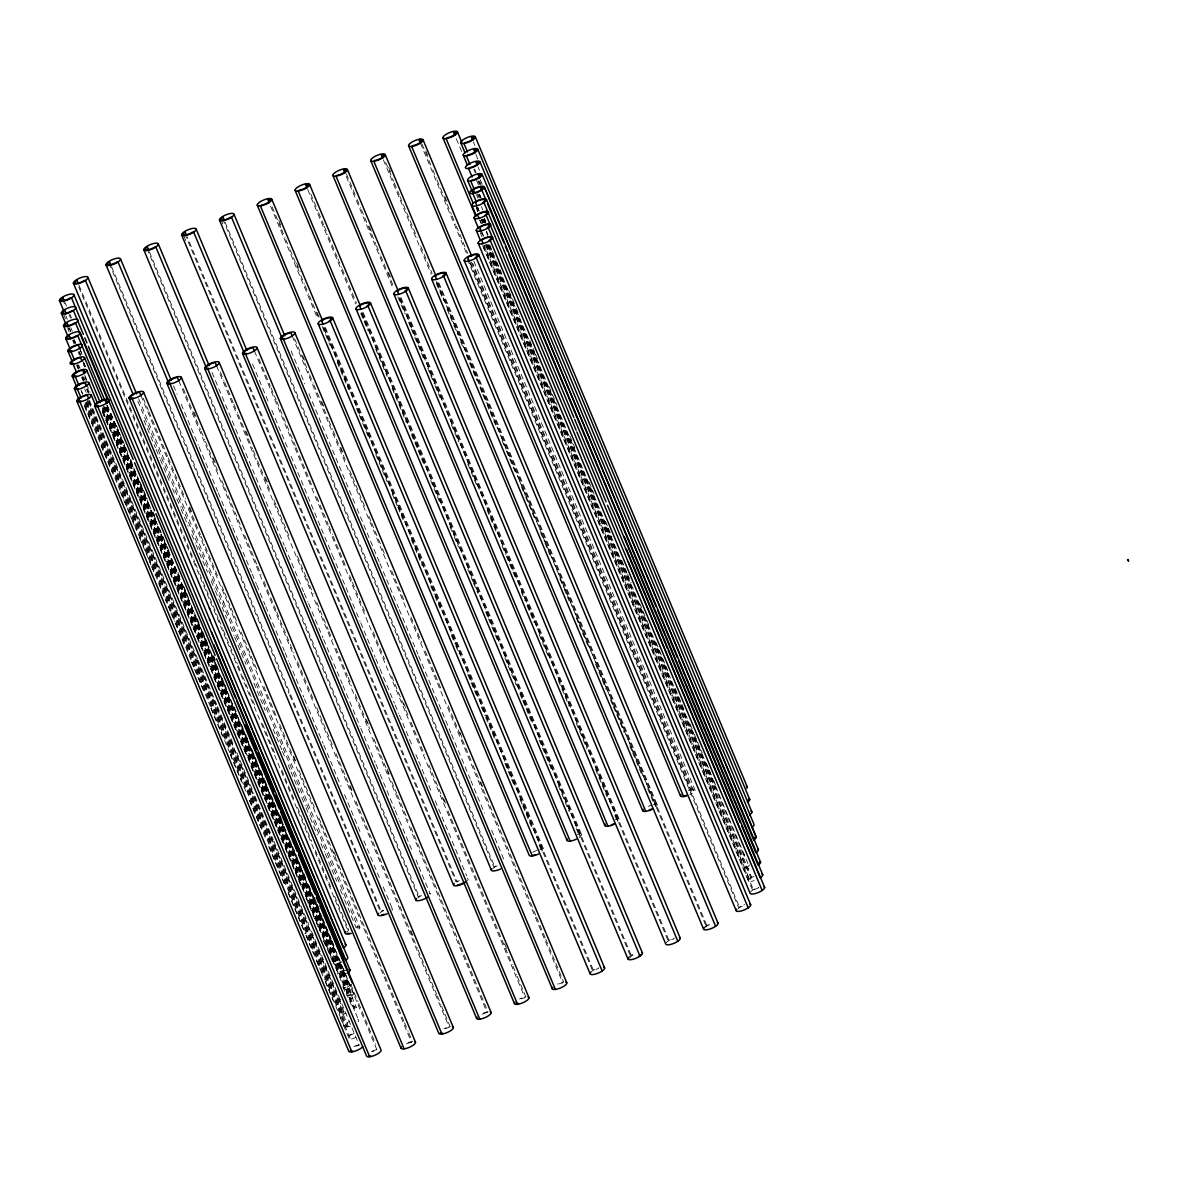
<?xml version="1.0" encoding="UTF-8"?>
<svg xmlns="http://www.w3.org/2000/svg" width="1188" height="1188" viewBox="0 0 1188 1188"><rect width="100%" height="100%" fill="white"/><g stroke="black" fill="none" stroke-linecap="round" stroke-linejoin="round"><path stroke-width="0.75" stroke-dasharray="5 3.75" d="M629.462 958.226L631.422 955.88A6.163 1.886 -22.7 0 1 633.679 954.617M747.579 867.329L749.539 864.983M753.964 876.269A6.163 1.886 -22.7 0 0 751.707 877.531L749.747 879.877L484.229 245.129M705.538 927.323L707.038 926.031A6.163 1.886 -22.7 0 1 711.85 923.774M738.134 908.865L739.649 907.573A6.163 1.886 -22.7 0 1 744.445 905.315M532.58 852.301L537.332 849.999M379.922 913.112A6.163 1.886 -22.7 0 1 381.422 911.82L383.679 910.557M417.716 898.143A6.163 1.886 -22.7 0 1 419.23 896.851L421.473 895.589M459.296 880.709L457.053 881.971L187.244 236.991M493.362 868.383A6.163 1.886 -22.7 0 1 494.876 867.091L497.119 865.829M339.011 959.043L336.768 960.32A6.163 1.886 -22.7 0 0 335.476 963.275A6.163 1.886 -22.7 0 0 342.04 961.82M648.262 806.385L650.801 805.36M343.362 984.154L348.247 982.654M688.639 790.584L691 790.02A6.163 1.886 -22.7 0 1 691.639 792.945M346.079 970.091L338.936 972.868A6.163 1.886 -22.7 0 0 337.437 974.16M347.921 995.782A6.163 1.886 -22.7 0 1 350.297 995.217L352.762 995.826L106.43 407.113M482.224 1014.21A6.163 1.886 -22.7 0 1 487.139 1012.636L488.877 1012.651M406.578 1043.866A6.163 1.886 -22.7 0 1 411.494 1042.307L413.231 1042.322M355.969 927.501L358.331 928.17L137.095 399.376M473.789 169.379L475.23 172.795M478.809 181.333L480.234 184.749M478.408 194.387L479.848 197.802M482.759 219.498L484.184 222.913M489.649 244.758L491.787 249.881M492.5 251.589L496.094 260.127M496.807 261.835L501.811 273.789M508.984 290.867L515.429 306.237M516.141 307.944L519.72 316.483M529.744 340.392L534.763 352.346M535.476 354.054L539.055 362.592M549.094 386.486L556.964 405.271M569.854 436.011L574.873 447.965M693.48 790.629L472.75 263.291M519.572 480.977L655.657 805.419M617.834 820.299L398.529 296.376M580.011 835.179L360.707 311.256M542.188 850.059L322.884 326.136M459.979 732.476L462.132 737.6M480.754 781.986L482.907 787.109M403.534 702.954L405.687 708.078M443.644 798.574L445.797 803.697M504.529 943.718L506.667 948.841M366.439 719.542L368.577 724.665M387.199 769.052L389.352 774.175M350.104 785.639L352.242 790.763M410.974 930.783L413.127 935.906M293.644 756.028L295.797 761.152M333.754 851.662L335.907 856.786M323.448 940.688L325.601 945.811M342.783 986.783L346.376 995.321M87.318 400.415L343.495 1012.948M85.194 402.732L345.663 1025.496M473.448 142.011L474.873 145.426M475.883 154.455L478.036 159.578M478.066 167.018L479.492 170.433M480.234 179.581L482.373 184.689M474.621 169.038L476.061 172.453M479.625 180.992L481.051 184.407M477.962 180.695L479.388 184.11M476.522 180.353L478.497 184.897M479.685 194.505L481.125 197.921M456.341 138.847L462.058 152.495M479.254 194.045L480.68 197.46M477.309 193.867L478.734 197.282M476.418 194.654L477.858 198.069M481.422 206.593L482.848 210.009M484.481 218.369L485.907 221.785M484.362 218.741L485.788 222.156M484.036 219.617L485.476 223.047M483.59 219.156L485.016 222.572M484.125 222.795L482.699 219.379L483.991 222.809M477.561 207.44L478.987 210.855M476.536 207.41L477.962 210.825M481.541 219.349L482.967 222.765M486.531 231.304L487.956 234.719M476.254 207.752L477.591 211.523L476.18 208.197M481.259 219.691L482.61 223.493M486.248 231.63L487.615 235.462M479.878 220.018L481.303 223.418M479.744 220.003L481.17 223.418M589.129 482.09L594.119 494.015M605.494 521.294L607.632 526.418M608.345 528.125L611.894 536.649M621.859 560.513L626.833 572.453M627.546 574.16L631.11 582.684M639.634 603.148L646.034 618.488M646.747 620.195L648.886 625.304M655.999 642.352L665.25 664.523M665.963 666.23L668.087 671.339M675.2 688.387L684.451 710.558M690.139 724.19L693.703 732.714M694.416 734.422L702.242 753.177M706.504 763.409L708.642 768.517M709.355 770.225L712.904 778.749M713.617 780.457L715.755 785.58M489.411 245.56L748.514 864.938A7.856 2.406 -22.7 0 0 746.257 868.413A7.856 2.406 -22.7 0 0 751.989 868.131M488.313 244.49L743.837 855.375M488.075 245.664L714.894 787.896M482.046 232.566L483.486 235.981M487.05 244.505L611.894 542.723M481.912 232.551L483.338 235.967M486.902 244.505L751.707 877.531M479.462 229.106L482.313 235.937M485.877 244.476L750.682 877.501M480.501 233.19L481.942 236.635M485.491 245.114L746.005 867.938M483.813 245.218L753.608 890.198A6.163 1.886 -22.7 0 1 758.404 887.941M483.486 246.896L661.924 673.462M662.652 675.17L752.583 890.168M482.67 245.738L748.188 880.486A7.856 2.406 -22.7 0 0 754.157 880.679M473.864 261.286L695.039 790.005A7.856 2.406 -22.7 0 1 689.886 794.579M425.809 150.772L427.947 155.88M445.01 196.807L447.148 201.915M422.096 144.268L432.09 168.147M432.803 169.854L436.367 178.393M437.08 180.101L451.351 214.226M452.064 215.934L455.643 224.458M456.355 226.166L467.775 253.475M471.339 261.999L691.891 789.248M420.493 143.347L466.884 254.247M470.448 262.786L691 790.02M469.839 262.593L739.649 907.573M467.389 259.147L738.609 907.543A7.856 2.406 -22.7 0 1 744.728 904.662M438.907 282.907L657.216 804.796M437.956 282.759L707.038 926.031M436.932 282.729L706.014 926.001M388.684 167.256L390.822 172.364M436.352 281.497L518.859 479.269M385.684 162.459L393.54 181.229M394.253 182.937L399.257 194.877M399.97 196.584L412.815 227.294M413.528 229.002L417.092 237.541M420.671 246.065L432.09 273.374M436.367 283.605L443.51 300.668M447.074 309.207L457.781 334.793M460.632 341.624L462.771 346.748M466.349 355.271L477.056 380.873M479.907 387.689L482.046 392.812M482.759 394.52L486.323 403.044M487.05 404.752L495.604 425.23M502.034 440.585L505.598 449.123M506.311 450.831L514.879 471.294M521.309 486.649L524.873 495.188M525.586 496.896L534.154 517.374M540.57 532.729L544.149 541.253M544.861 542.961L549.851 554.915M559.845 578.794L563.409 587.332M564.122 589.04L569.126 600.98M576.269 618.042L578.408 623.165M579.12 624.858L587.689 645.336M595.53 664.107L606.236 689.708M610.528 699.94L612.666 705.063M613.379 706.771L624.086 732.357M629.789 746.005L631.942 751.128M632.655 752.836L641.921 775.022M647.638 788.669L654.068 804.024A7.856 2.406 -22.7 0 1 654.87 807.751M383.382 159.831L431.199 274.161M401.084 297.787L619.394 819.675M400.163 297.728L669.245 941A6.163 1.886 -22.7 0 1 674.042 938.743M399.138 297.698L668.22 940.97M369.364 226.463L371.488 231.586M388.565 272.498L390.704 277.621M346.436 173.923L356.43 197.817M357.143 199.525L360.721 208.049M361.434 209.756L375.705 243.882M376.418 245.589L379.982 254.128M380.695 255.836L393.555 286.546M397.832 296.777L404.974 313.84M408.538 322.379L410.677 327.502M411.39 329.195L424.235 359.919M427.814 368.443L429.952 373.567M430.665 375.274L434.229 383.798M434.942 385.506L439.946 397.46M451.366 424.755L458.494 441.817M467.775 464.003L477.769 487.882M487.05 510.068L497.044 533.961M502.034 545.901L505.613 554.425M506.326 556.133L514.879 576.611M521.309 591.966L524.873 600.504M527.027 605.613L534.154 622.675M539.159 634.63L548.425 656.816M558.419 680.694L569.126 706.296M576.269 723.358L586.976 748.945M595.544 769.423L606.964 796.717M614.805 815.488L616.245 818.903A7.856 2.406 -22.7 0 1 618.889 820.997M346.272 176.418L393.376 289.04M363.261 312.667L581.571 834.555M362.34 312.607L631.422 955.88M361.315 312.578L630.397 955.85M310.766 193.926L317.894 210.989M318.607 212.697L323.611 224.636M324.324 226.344L327.888 234.882M328.601 236.59L337.169 257.068M337.882 258.761L341.446 267.3M342.159 269.008L356.445 303.133M360.721 313.365L367.864 330.427M375.705 349.198L387.125 376.507M392.129 388.446L406.4 422.572M411.404 434.511L424.25 465.221M430.665 480.591L439.946 502.762M449.94 526.655L453.504 535.179M454.217 536.887L458.509 547.133M467.79 569.304L472.779 581.259M473.492 582.966L477.784 593.198M485.625 611.969L487.763 617.092M488.491 618.8L497.044 639.263M504.9 658.033L516.32 685.342M519.884 693.866L522.037 698.99M522.75 700.697L532.016 722.883M539.159 739.946L551.291 768.948M558.434 786.01L569.141 811.597M576.269 828.66L578.422 833.783A7.856 2.406 -22.7 0 1 579.224 837.51M307.737 189.59L355.554 303.92M325.438 327.546L543.748 849.435M324.517 327.487L593.599 970.759A6.163 1.886 -22.7 0 1 598.396 968.502M323.492 327.457L592.574 970.73M278.779 220.419L280.917 225.542M296.555 263.038L300.118 271.577M317.196 312.489L319.32 317.612M272.215 207.098L280.784 227.576M281.497 229.284L285.075 237.823M285.788 239.516L289.352 248.054M290.065 249.762L300.059 273.641M300.772 275.349L304.336 283.887M305.049 285.595L308.628 294.119M309.34 295.827L319.334 319.721M322.186 326.537L330.041 345.307M337.169 362.37L348.589 389.679M356.445 408.449L358.583 413.558M359.296 415.265L367.864 435.744M375.72 454.514L387.139 481.808M392.129 493.763L397.134 505.702M397.846 507.41L402.836 519.349M411.404 539.827L422.111 565.429M430.68 585.892L434.244 594.431M434.957 596.138L439.961 608.078M451.381 635.387L454.945 643.911M455.657 645.619L459.221 654.143M467.79 674.621L477.071 696.807M481.348 707.038L484.927 715.577M485.64 717.285L494.921 739.471M504.9 763.349L514.181 785.535M519.899 799.182L522.037 804.306M522.75 806.013L532.031 828.185M539.159 845.247L540.599 848.663A7.856 2.406 -22.7 0 1 543.243 850.757M270.626 206.177L317.731 318.8M302.569 355.554L304.707 360.677M321.785 401.589L323.908 406.712M340.986 447.624L343.124 452.747M294.609 338.818L308.88 372.943M309.593 374.651L313.172 383.189M313.884 384.882L328.155 419.022M328.868 420.715L332.432 429.254M333.145 430.962L346.005 461.672M349.569 470.21L351.707 475.319M352.42 477.027L365.265 507.736M368.844 516.275L370.983 521.398M371.696 523.106L381.69 546.985M382.402 548.693L384.541 553.816M391.684 570.879L403.816 599.881M410.944 616.943L421.651 642.545M425.23 651.069L440.926 688.609M448.069 705.672L461.627 738.09M462.34 739.797L472.334 763.691M473.047 765.384L535.862 915.547M536.575 917.255L545.129 937.733M545.856 939.426L555.123 961.612M555.836 963.32L563.691 982.09A7.856 2.406 -22.7 0 0 557.439 984.08M292.293 336.189L562.8 982.877A6.163 1.886 -22.7 0 0 557.885 984.436M379.254 561.85L356.355 507.098M379.967 563.558L398.574 608.004M399.302 609.711L412.177 640.466M412.889 642.188L417.909 654.143M418.621 655.85L431.496 686.619M432.209 688.327L450.831 732.773M451.544 734.481L470.151 778.927M470.864 780.635L484.511 813.231M491.624 830.189L503.786 859.266M291.09 350.906L304.841 383.813M308.925 393.599L355.643 505.375M225.067 222.111L494.876 867.091M222.616 218.666L493.837 867.062A7.856 2.406 -22.7 0 1 496.703 865.443M220.968 219.349L223.106 224.458M258.91 358.821L270.329 386.115M271.042 387.823L276.047 399.777M276.759 401.485L289.605 432.194M290.317 433.902L295.307 445.842M296.02 447.549L308.88 478.259M309.593 479.967L313.157 488.506M316.721 497.03L328.14 524.324M328.853 526.032L332.432 534.57M333.145 536.278L345.99 566.988M349.554 575.512L351.693 580.635M352.405 582.343L365.265 613.053M373.106 631.823L384.526 659.132M391.669 676.195L405.227 708.612M405.94 710.32L408.093 715.428M410.944 722.259L424.502 754.677M428.779 764.924L445.203 804.157M448.054 810.988L512.295 964.552M513.008 966.26L516.572 974.784M517.285 976.491L525.853 996.97A7.856 2.406 -22.7 0 0 519.587 998.96M254.455 351.069L524.962 997.757A6.163 1.886 -22.7 0 0 517.834 1000.593M332.477 555.345L355.747 610.914M356.459 612.622L360.038 621.161M360.751 622.883L375.066 657.068M375.779 658.776L379.358 667.314M380.086 669.022L394.401 703.207M395.114 704.915L398.693 713.468M399.406 715.176L412.429 746.287M415.859 754.484L418.013 759.622M418.725 761.33L431.704 792.322M435.268 800.846L466.676 875.853M252.554 364.077L269.156 403.816M271.814 410.187L288.476 450.059M291.09 456.296L332.135 554.514M184.793 233.546L456.029 881.942A7.856 2.406 -22.7 0 1 458.88 880.323M183.858 235.937L185.996 241.045M246.139 431.348L248.262 436.456M265.34 477.383L267.478 482.491M220.374 371.993L223.938 380.531M224.651 382.239L233.219 402.702M233.932 404.41L237.511 412.949M238.224 414.657L252.495 448.782M253.207 450.49L256.771 459.014M257.484 460.721L270.344 491.431M273.908 499.97L276.047 505.078M276.759 506.786L289.605 537.511M297.46 556.266L306.029 576.744M306.742 578.452L308.88 583.575M309.593 585.283L313.157 593.807M316.736 602.346L328.155 629.64M328.868 631.348L332.432 639.886M335.996 648.41L347.416 675.72M348.143 677.412L351.707 685.951M355.271 694.475L369.542 728.615M373.834 738.847L388.818 774.68M391.669 781.496L396.673 793.45M397.386 795.158L408.093 820.745M410.944 827.576L460.202 945.306M460.914 947.014L488.03 1011.849A7.856 2.406 -22.7 0 0 481.764 1013.839M216.632 365.949L487.139 1012.636M212.013 372.468L251.366 466.646M252.554 469.468L284.288 545.411M285.001 547.133L303.608 591.609M304.321 593.317L307.9 601.856M308.613 603.578L322.928 637.763M323.656 639.471L342.263 683.902M342.976 685.61L360.157 726.64M360.87 728.348L375.185 762.533M375.898 764.24L379.477 772.779M380.19 774.502L394.505 808.686M395.218 810.394L398.797 818.933M399.51 820.641L412.444 851.514M415.978 859.964L418.117 865.087M418.829 866.795L430.294 894.148A7.856 2.406 -22.7 0 0 429.432 893.361M149.421 251.871L419.23 896.851M146.97 248.426L418.206 896.821A7.856 2.406 -22.7 0 1 421.057 895.203M194.089 412.132L196.213 417.24M213.291 458.167L215.429 463.275M183.264 388.58L185.402 393.703M186.115 395.411L200.401 429.536M201.114 431.244L204.678 439.768M205.39 441.476L218.236 472.185M221.814 480.724L223.953 485.833M224.666 487.54L237.511 518.265M238.224 519.958L241.788 528.497M244.654 535.328L256.786 564.33M257.499 566.037L261.063 574.561M263.914 581.392L276.047 610.394M276.774 612.102L293.896 653.058M297.46 661.582L313.172 699.123M316.736 707.662L332.447 745.188M336.011 753.727L351.707 791.267M355.999 801.499L417.374 948.247M418.087 949.955L436.649 994.311M437.362 996.019L440.926 1004.543M441.639 1006.251L450.207 1026.729A7.856 2.406 -22.7 0 0 443.956 1028.734M178.809 380.828L449.331 1027.516A6.163 1.886 -22.7 0 0 442.188 1030.367M173.507 385.729L177.086 394.282M181.215 404.172L198.337 445.158M199.049 446.866L217.612 491.268M218.325 492.975L232.18 526.136M232.893 527.843L251.5 572.364M252.212 574.086L256.504 584.362M256.86 585.194L265.102 604.87M265.815 606.578L284.422 651.009M285.135 652.732L288.714 661.271M289.427 662.978L303.742 697.163M304.455 698.871L308.034 707.424M308.761 709.132L323.062 743.317M323.789 745.024L341.09 786.367M344.535 794.594L360.365 832.387M363.855 840.733L379.64 878.422M383.189 886.887L392.486 909.102M111.627 266.84L381.422 911.82M109.177 263.394L289.04 693.376M289.753 695.084L380.398 911.79A7.856 2.406 -22.7 0 1 383.264 910.171M189.694 507.038L191.817 512.162M143.288 398.247L148.292 410.187M149.005 411.894L161.85 442.604M162.563 444.312L167.567 456.266M168.28 457.974L181.125 488.684M181.838 490.392L185.402 498.915M188.981 507.454L200.401 534.749M201.114 536.456L204.678 544.98M205.39 546.688L218.236 577.413M221.814 585.936L223.953 591.06M224.666 592.767L230.368 606.415M231.081 608.122L237.511 623.477M241.075 632.001L256.786 669.542M263.914 686.605L276.047 715.621M279.626 724.145L295.322 761.686M298.901 770.21L314.597 807.751M318.874 817.997L321.012 823.106M321.74 824.814L384.541 974.977M385.254 976.685L403.816 1021.041M404.529 1022.749L408.093 1031.273M408.806 1032.981L412.385 1041.52A7.856 2.406 -22.7 0 0 406.118 1043.51M140.986 395.619L411.494 1042.307M223.552 601.945L359.89 927.561M138.625 398.723L223.908 602.806M143.986 420.374L155.405 447.683M156.118 449.391L159.682 457.915M160.395 459.622L169.676 481.808M172.527 488.624L174.666 493.748M176.819 498.871L180.383 507.395M181.096 509.103L188.239 526.165M191.803 534.704L195.367 543.228M196.079 544.936L207.499 572.245M211.078 580.769L214.642 589.307M215.355 591L226.774 618.309M230.338 626.833L233.917 635.372M234.63 637.08L246.05 664.374M253.89 683.145L265.31 710.454M273.166 729.209L281.734 749.687M282.447 751.395L284.585 756.518M288.164 765.042L290.303 770.166M291.015 771.873L301.01 795.767M301.722 797.46L305.286 805.999M305.999 807.706L309.563 816.23M310.291 817.938L317.419 835.001M320.983 843.539L324.562 852.063M325.274 853.771L336.694 881.08M340.258 889.604L343.837 898.143M344.55 899.851L355.969 927.145M79.032 285.298L194.654 561.716M195.367 563.424L198.945 571.963M199.658 573.67L218.206 618.027M218.934 619.735L222.498 628.259M223.21 629.967L237.481 664.092M238.194 665.8L241.773 674.339M242.486 676.046L255.331 706.756M262.459 723.819L274.606 752.821M281.734 769.883L293.867 798.9M297.446 807.424L311.716 841.55M315.28 850.088L330.992 887.614M334.556 896.153L348.827 930.278A6.163 1.886 -22.7 0 0 347.327 931.57M78.72 286.976L165.8 495.144M166.513 496.851L347.802 930.249M213.706 655.746L215.132 659.162M153.118 511.939L154.559 515.354M213.795 656.979L215.221 660.394M280.175 815.666L282.313 820.789M314.434 897.564L316.572 902.687M317.285 904.395L319.423 909.503M350.831 984.585L357.974 1001.647M358.687 1003.355L375.809 1044.311M65.073 302.673L66.498 306.088M70.062 314.627L71.488 318.028M116.454 425.527L118.592 430.65M119.32 432.358L127.873 452.836M130.739 459.652L132.165 463.068M140.006 481.838L147.149 498.901M153.579 514.256L155.717 519.379M159.281 527.903L162.132 534.734M162.845 536.441L166.424 544.965M167.137 546.673L169.275 551.796M177.844 572.274L179.982 577.383M183.546 585.922L185.699 591.045M186.412 592.753L188.55 597.861M197.119 618.339L199.257 623.462M202.821 631.986L204.96 637.11M205.673 638.817L209.251 647.341M212.815 655.88L218.518 669.527M222.097 678.066L224.235 683.174M224.948 684.882L227.086 690.005M234.229 707.068L237.793 715.592M241.372 724.131L243.51 729.254M245.649 734.362L247.787 739.485M252.079 749.717L257.068 761.671M260.632 770.195L264.211 778.734M264.924 780.442L267.062 785.55M271.339 795.797L273.478 800.905M274.205 802.613L277.769 811.152M278.482 812.859L283.472 824.799M284.184 826.506L286.338 831.63M289.189 838.446L298.47 860.632M299.183 862.34L302.747 870.863M303.46 872.571L305.598 877.694M308.464 884.525L312.028 893.049M312.741 894.757L316.305 903.296M317.018 904.989L322.022 916.943M322.735 918.651L331.303 939.114M332.016 940.822L334.868 947.653M110.989 413.483L127.443 452.806M130.294 459.652L148.173 502.376M148.886 504.098L163.187 538.283M163.914 539.991L167.478 548.544M168.206 550.252L179.64 577.606M183.219 586.144L186.798 594.698M187.511 596.406L200.371 627.175M201.099 628.883L206.103 640.852M206.816 642.56L218.25 669.913M220.404 675.051L239.026 719.557M239.738 721.279L305.628 878.778M308.494 885.639L327.829 931.852M328.541 933.575L354.336 995.202A7.856 2.406 -22.7 0 1 349.183 999.776M107.276 405.242L195.782 616.81M196.495 618.517L286.427 833.516M287.14 835.223L377.071 1050.207A6.163 1.886 -22.7 0 0 372.156 1051.781M62.608 299.228L65.474 306.059M69.038 314.582L70.463 317.998M106.861 405.019L243.198 730.917M243.911 732.625L333.843 947.623A7.856 2.406 -22.7 0 0 331.601 951.083A7.856 2.406 -22.7 0 0 337.318 950.801M106.994 405.568L349.673 985.713M106.682 407.246L348.648 985.669A6.163 1.886 -22.7 0 1 343.837 987.926M105.91 407.276L332.907 949.999M105.509 407.484L351.173 994.43M105.301 407.246L356.504 1007.766M79.774 348.544L82.64 355.361M104.054 406.548L350.297 995.217M65.83 315.86L67.27 319.32M70.82 327.784L72.29 331.274M80.101 349.955L82.299 355.212M103.653 406.207L331.333 950.608M103.623 407.736L354.945 1008.389L352.465 1007.78L214.003 676.759M63.573 314.271L65.711 319.379M69.275 327.903L70.701 331.318M74.28 339.842L75.705 343.243M79.269 351.767L80.695 355.167M83.546 361.984L85.699 367.137M102.807 408.004L353.356 1006.993A7.856 2.406 -22.7 0 1 354.173 1010.721M69.142 327.888L70.567 331.303M74.131 339.842L75.557 343.258M79.136 351.782L80.561 355.197M83.412 362.013L85.551 367.137M102.465 407.826L358.672 1020.314M66.677 324.443L69.543 331.274M73.107 339.813L74.532 343.213M78.096 351.752L79.522 355.167M83.101 363.691L84.526 367.107M102.376 409.756L337.912 972.838A7.856 2.406 -22.7 0 1 344.015 969.972M102.658 410.588L213.291 675.051M67.716 328.527L69.171 331.972M72.72 340.451L74.146 343.867M102.703 412.058L172.943 579.818M173.656 581.526L192.263 625.972M192.976 627.68L197.639 638.788M197.282 637.926L210.157 668.755M213.736 677.309L229.477 714.983M230.19 716.691L246.881 756.637M250.95 766.349L264.731 799.331M267.404 805.731L283.991 845.44M285.298 848.544L301.841 888.134M306.044 898.202L319.676 930.828M323.938 941.015L333.234 963.275A7.856 2.406 -22.7 0 0 339.219 963.468M102.242 411.761L107.93 425.408M84.838 375.363L86.976 380.487M84.883 376.878L86.368 380.427M78.616 364.954L80.041 368.354M83.606 376.878L85.046 380.279M86.472 383.724L90.036 392.248M77.576 364.538L79.002 367.953M82.566 376.492L83.992 379.908M87.556 388.431L88.996 391.847M77.057 365.562L78.527 369.052M82.061 377.502L83.487 380.903M87.051 389.426L88.476 392.842M76.685 365.325L78.111 368.74M81.675 377.279L83.101 380.695M86.679 389.219L88.105 392.634M84.734 389.04L86.16 392.456M89.456 400.356L111.583 453.252M112.296 454.959L130.858 499.331M131.571 501.039L197.505 658.642M198.233 660.35L216.78 704.707M217.493 706.414L233.204 743.955M236.768 752.479L253.905 793.435M255.049 796.212L273.166 839.5M273.879 841.208L308.85 924.813M311.434 931.021L359.266 1045.336A6.163 1.886 -22.7 0 0 354.336 1046.91M88.595 400.564L339.768 1001.009M88.848 401.782L345.084 1014.329A7.856 2.406 -22.7 0 1 344.268 1010.617M86.917 401.603L348.143 1026.105A6.163 1.886 -22.7 0 1 347.505 1023.18M81.452 390.867L82.893 394.282M86.472 402.851L341.936 1013.557M81.022 390.436L82.462 393.852M86.026 402.39L347.252 1026.892M84.794 403.92L350.312 1038.654A6.163 1.886 -22.7 0 1 348.589 1038.639M84.348 405.138L191.06 660.231M191.773 661.939L210.395 706.444M211.108 708.152L229.7 752.598M230.413 754.321L246.139 791.921M249.718 800.474L265.444 838.075M269.023 846.628L284.764 884.228M288.328 892.782L305.494 933.813M306.207 935.52L322.661 974.843M325.512 981.674L344.104 1026.12A7.856 2.406 -22.7 0 1 349.257 1021.546M84.63 406.415L93.199 426.893M101.039 445.663L112.459 472.958M120.315 491.728L131.734 519.022M132.447 520.73L136.026 529.269M139.59 537.793L151.01 565.102M151.722 566.81L155.286 575.334M158.865 583.872L166.706 602.628M168.132 606.043L170.285 611.167M170.998 612.874L174.562 621.398M175.275 623.106L184.556 645.292M191.699 662.355L193.837 667.478M194.55 669.186L203.831 691.357M210.959 708.419L222.379 735.728M230.234 754.499L241.654 781.793M249.51 800.564L260.929 827.858M268.77 846.628L281.63 877.353M282.343 879.061L284.481 884.169M288.045 892.708L300.891 923.418M301.603 925.125L305.182 933.649M305.895 935.357L313.751 954.127M316.602 960.958L320.166 969.482M320.879 971.19L324.443 979.729M325.17 981.437L333.011 1000.192M340.154 1017.27L349.435 1039.441A7.856 2.406 -22.7 0 0 355.687 1037.451M744.698 856.162A7.856 2.406 -22.7 0 1 744.416 854.024M335.254 950.667A6.163 1.886 -22.7 0 1 333.368 948.945M353.89 1046.539A7.856 2.406 -22.7 0 1 360.142 1044.549M715.844 788.639A7.856 2.406 -22.7 0 1 715.399 786.575M346.465 973.12A6.163 1.886 -22.7 0 1 339.323 975.897M344.639 974.769A7.856 2.406 -22.7 0 1 338.402 976.685M345.975 1013.542A6.163 1.886 -22.7 0 1 343.881 1011.909M539.708 849.45A6.163 1.886 -22.7 0 1 541.787 851.098M391.624 908.315A7.856 2.406 -22.7 0 1 391.906 910.454M356.905 926.714A7.856 2.406 -22.7 0 1 357.395 930.56M590.659 972.363A7.856 2.406 -22.7 0 1 598.678 967.849M615.354 819.69A6.163 1.886 -22.7 0 1 617.433 821.339M653.177 804.811A6.163 1.886 -22.7 0 1 655.256 806.459M577.531 834.57A6.163 1.886 -22.7 0 1 579.61 836.218M349.673 1035.728A6.163 1.886 -22.7 0 1 354.44 1033.441M348.619 1035.728A7.856 2.406 -22.7 0 1 351.44 1034.095M666.305 942.604A7.856 2.406 -22.7 0 1 674.324 938.089M351.589 984.065A7.856 2.406 -22.7 0 1 343.555 988.579M342.946 983.783A7.856 2.406 -22.7 0 1 349.168 981.867M357.722 1019.571A7.856 2.406 -22.7 0 1 358.182 1021.635M350.282 1026.18A7.856 2.406 -22.7 0 1 345.055 1026.863M748.188 880.486A7.856 2.406 -22.7 0 1 753.548 875.883M371.696 1051.425A7.856 2.406 -22.7 0 1 377.962 1049.42M348.158 995.143A7.856 2.406 -22.7 0 1 354.336 995.202M340.718 1001.751A7.856 2.406 -22.7 0 1 340.258 999.687M750.668 891.802A7.856 2.406 -22.7 0 1 758.687 887.288M333.234 963.275A7.856 2.406 -22.7 0 1 338.595 958.671M628.482 957.483A7.856 2.406 -22.7 0 1 633.263 954.231M688.877 789.946A7.856 2.406 -22.7 0 1 695.039 790.005M467.255 878.481A7.856 2.406 -22.7 0 1 467.523 880.605M704.098 927.635A7.856 2.406 -22.7 0 1 708.88 924.383M479.18 210.959L477.739 207.544L479.135 210.87"/><path stroke-width="1.5" d="M1128.11 559.593L1128.184 559.8M1127.546 559.682L1128.496 560.736M1127.991 559.503L1128.555 560.632M1128.288 560.899L1127.887 559.756M475.334 136.872A7.856 2.406 -22.7 0 1 464.864 143.288A7.856 2.406 -22.7 0 1 463.959 139.174A7.856 2.406 -22.7 0 1 475.334 136.872L747.282 786.976M477.784 149.317A7.856 2.406 -22.7 0 1 467.315 155.732A7.856 2.406 -22.7 0 1 466.409 151.619A7.856 2.406 -22.7 0 1 477.784 149.317L749.717 799.42M472.735 140.303L471.294 136.902A6.163 1.886 -22.7 0 1 472.779 139.159A6.163 1.886 -22.7 0 1 464.805 142.664M479.952 161.88A7.856 2.406 -22.7 0 1 469.483 168.295A7.856 2.406 -22.7 0 1 468.577 164.167A7.856 2.406 -22.7 0 1 479.952 161.88L751.9 811.968M475.17 152.762L473.745 149.346A6.163 1.886 -22.7 0 1 475.23 151.604A6.163 1.886 -22.7 0 1 467.255 155.108M482.135 174.443A7.856 2.406 -22.7 0 1 471.651 180.843A7.856 2.406 -22.7 0 1 470.76 176.73A7.856 2.406 -22.7 0 1 482.135 174.443L754.068 824.531A7.856 2.406 -22.7 0 1 751.737 827.487M477.353 165.31L475.928 161.895A6.163 1.886 -22.7 0 1 477.398 164.167A6.163 1.886 -22.7 0 1 469.423 167.657M484.303 186.991A7.856 2.406 -22.7 0 1 473.834 193.406A7.856 2.406 -22.7 0 1 472.928 189.278A7.856 2.406 -22.7 0 1 484.303 186.991L756.236 837.08L484.318 187.065M479.521 177.873L478.096 174.458A6.163 1.886 -22.7 0 1 479.581 176.715A6.163 1.886 -22.7 0 1 471.606 180.22M463.914 143.451L467.493 151.975M622.081 524.101L758.419 849.717M486.486 199.614A7.856 2.406 -22.7 0 1 475.824 205.999A7.856 2.406 -22.7 0 1 475.274 201.737A7.856 2.406 -22.7 0 1 486.486 199.614L622.438 524.962M457.529 132.002A7.856 2.406 -22.7 0 1 447.059 138.417A7.856 2.406 -22.7 0 1 446.153 134.289A7.856 2.406 -22.7 0 1 457.529 132.002L461.82 142.263M481.808 190.05L486.1 200.282M487.526 203.697L503.935 242.946M505.36 246.362L507.514 251.47M508.939 254.885L655.969 606.385M657.395 609.8L663.112 623.448M663.825 625.155L677.383 657.573M678.808 660.988L753.756 840.139A7.856 2.406 -22.7 0 0 755.301 836.337M480.264 187.006L481.689 190.422M460.766 142.679L465.072 152.955M466.364 155.895L469.943 164.419M624.249 536.649L760.602 862.265M483.991 202.613L573.923 417.597M574.636 419.305L665.28 635.996M665.993 637.704L755.924 852.702A7.856 2.406 -22.7 0 0 757.573 848.93M463.216 155.123L467.523 165.399M454.915 135.432L453.489 132.017A6.163 1.886 -22.7 0 1 454.974 134.289A6.163 1.886 -22.7 0 1 447 137.793M468.547 168.444L472.111 176.982M626.432 549.212L762.77 874.828M486.159 215.162L576.091 430.16M576.804 431.868L606.073 501.826M607.499 505.227L667.448 648.559M668.161 650.267L740.258 822.601M741.683 826.016L758.093 865.25A7.856 2.406 -22.7 0 0 759.741 861.478M470.715 181.007L474.279 189.531M474.68 193.184L473.255 189.768A6.163 1.886 -22.7 0 1 481.006 186.947A6.163 1.886 -22.7 0 1 481.452 189.516A6.163 1.886 -22.7 0 1 473.774 192.783M628.318 561.865L764.671 887.481M488.327 227.725L760.275 877.813A7.856 2.406 -22.7 0 0 761.909 874.041M467.567 180.234L472.572 192.218M472.883 193.57L476.447 202.094M476.848 205.747L475.423 202.331A6.163 1.886 -22.7 0 1 483.516 199.51A6.163 1.886 -22.7 0 1 482.952 202.569M490.228 240.377L762.161 890.48M446.109 138.58L473.225 203.415M479.016 218.295L477.591 214.88A6.163 1.886 -22.7 0 1 485.684 212.058A6.163 1.886 -22.7 0 1 485.135 215.132M471.903 205.286L476.195 215.533M442.961 137.808L475.898 216.558M481.199 230.858L479.774 227.443A6.163 1.886 -22.7 0 1 487.867 224.621A6.163 1.886 -22.7 0 1 487.303 227.68M474.071 217.835L478.363 228.096M483.085 243.51L481.66 240.095A6.163 1.886 -22.7 0 1 489.753 237.273A6.163 1.886 -22.7 0 1 489.204 240.347M476.24 230.398L480.531 240.644M478.14 243.05L750.074 893.153A7.856 2.406 -22.7 0 0 759.31 892.084A7.856 2.406 -22.7 0 0 763.81 886.694M478.764 254.767A7.856 2.406 -22.7 0 1 468.102 261.152A7.856 2.406 -22.7 0 1 467.552 256.89A7.856 2.406 -22.7 0 1 478.764 254.767L750.697 904.855M476.269 257.751L748.202 907.855M423.106 139.917A7.856 2.406 -22.7 0 1 412.622 146.332A7.856 2.406 -22.7 0 1 411.731 142.204A7.856 2.406 -22.7 0 1 423.106 139.917L471.725 256.163M419.958 139.145L421.384 142.56M420.493 143.347L419.067 139.932A6.163 1.886 -22.7 0 1 420.552 142.204A6.163 1.886 -22.7 0 1 412.578 145.693M469.126 260.885L467.701 257.469A6.163 1.886 -22.7 0 1 475.794 254.648A6.163 1.886 -22.7 0 1 475.23 257.722M464.181 260.439L736.115 910.528M411.687 146.48L683.62 796.584M408.538 145.723L680.472 795.812M446.168 273.225A7.856 2.406 -22.7 0 1 435.491 279.611A7.856 2.406 -22.7 0 1 434.957 275.349A7.856 2.406 -22.7 0 1 446.168 273.225L718.101 923.314M443.659 276.21L715.607 926.313M385.268 154.692A7.856 2.406 -22.7 0 1 374.799 161.108A7.856 2.406 -22.7 0 1 373.893 156.994A7.856 2.406 -22.7 0 1 385.268 154.692L436.041 276.076M436.531 279.343L435.105 275.928A6.163 1.886 -22.7 0 1 443.198 273.106A6.163 1.886 -22.7 0 1 442.634 276.18M382.67 158.123L381.229 154.722A6.163 1.886 -22.7 0 1 382.714 156.979A6.163 1.886 -22.7 0 1 374.74 160.484M431.571 278.898L703.519 928.986M373.849 161.271L645.797 811.359M370.701 160.499L642.649 810.602M408.36 288.194A7.856 2.406 -22.7 0 1 397.698 294.579A7.856 2.406 -22.7 0 1 397.148 290.317A7.856 2.406 -22.7 0 1 408.36 288.194L680.308 938.282M405.865 291.179L677.813 941.282M347.445 169.572A7.856 2.406 -22.7 0 1 336.976 175.987A7.856 2.406 -22.7 0 1 336.07 171.874A7.856 2.406 -22.7 0 1 347.445 169.572L398.218 290.956M398.737 294.312L397.312 290.897A6.163 1.886 -22.7 0 1 405.405 288.075A6.163 1.886 -22.7 0 1 404.841 291.149M344.847 173.002L343.406 169.602A6.163 1.886 -22.7 0 1 344.891 171.859A6.163 1.886 -22.7 0 1 336.917 175.364M393.777 293.852L665.726 943.955A7.856 2.406 -22.7 0 0 674.947 942.886A7.856 2.406 -22.7 0 0 679.447 937.495M336.041 176.151L607.974 826.239M332.878 175.379L604.826 825.482M370.537 303.074A7.856 2.406 -22.7 0 1 359.875 309.459A7.856 2.406 -22.7 0 1 359.325 305.197A7.856 2.406 -22.7 0 1 370.537 303.074L642.485 953.162M368.042 306.059L639.99 956.162M309.623 184.452A7.856 2.406 -22.7 0 1 299.153 190.867A7.856 2.406 -22.7 0 1 298.247 186.754A7.856 2.406 -22.7 0 1 309.623 184.452L360.395 305.836M360.914 309.192L359.489 305.776A6.163 1.886 -22.7 0 1 367.582 302.955A6.163 1.886 -22.7 0 1 367.018 306.029M307.024 187.897L305.583 184.482A6.163 1.886 -22.7 0 1 307.068 186.739A6.163 1.886 -22.7 0 1 299.094 190.243M355.954 308.732L627.903 958.835M298.218 191.03L570.151 841.119M295.055 190.258L567.003 840.361M332.714 317.953A7.856 2.406 -22.7 0 1 322.052 324.339A7.856 2.406 -22.7 0 1 321.502 320.077A7.856 2.406 -22.7 0 1 332.714 317.953L604.662 968.042M330.219 320.938L602.168 971.042M271.8 199.332A7.856 2.406 -22.7 0 1 261.33 205.747A7.856 2.406 -22.7 0 1 260.424 201.633A7.856 2.406 -22.7 0 1 271.8 199.332L322.572 320.715M323.091 324.072L321.666 320.656A6.163 1.886 -22.7 0 1 329.759 317.835A6.163 1.886 -22.7 0 1 329.195 320.909M269.201 202.777L267.775 199.361A6.163 1.886 -22.7 0 1 269.245 201.618A6.163 1.886 -22.7 0 1 261.271 205.123M318.132 323.626L590.08 973.715M260.395 205.91L532.328 855.999M257.232 205.138L529.18 855.241A7.856 2.406 -22.7 0 0 538.595 854.009M294.891 332.774A7.856 2.406 -22.7 0 1 284.392 339.174A7.856 2.406 -22.7 0 1 283.531 335.046A7.856 2.406 -22.7 0 1 294.891 332.774L566.825 982.862M292.293 336.189L290.867 332.788A6.163 1.886 -22.7 0 0 282.878 336.278A6.163 1.886 -22.7 0 0 284.348 338.55M233.991 214.286A7.856 2.406 -22.7 0 1 223.329 220.671A7.856 2.406 -22.7 0 1 222.78 216.409A7.856 2.406 -22.7 0 1 233.991 214.286L284.793 335.862M283.457 339.337L555.39 989.426M231.497 217.27L282.165 338.417M280.323 338.565L552.257 988.654M224.354 220.404L222.928 217.003A6.163 1.886 -22.7 0 0 222.379 220.062A6.163 1.886 -22.7 0 0 230.472 217.241M219.409 219.958L491.342 870.047M257.068 347.639A7.856 2.406 -22.7 0 1 246.599 354.054A7.856 2.406 -22.7 0 1 245.693 349.94A7.856 2.406 -22.7 0 1 257.068 347.639L529.002 997.742M254.455 351.069L253.029 347.668A6.163 1.886 -22.7 0 0 245.055 351.158A6.163 1.886 -22.7 0 0 246.54 353.43M196.168 229.165A7.856 2.406 -22.7 0 1 185.506 235.551A7.856 2.406 -22.7 0 1 184.957 231.289A7.856 2.406 -22.7 0 1 196.168 229.165L246.837 350.415M245.649 354.217L517.597 1004.306M193.674 232.15L244.342 353.296M242.501 353.445L514.434 1003.548M186.531 235.283L185.105 231.883A6.163 1.886 -22.7 0 0 184.556 234.942A6.163 1.886 -22.7 0 0 192.649 232.12M181.586 234.838L453.519 884.926M219.245 362.518A7.856 2.406 -22.7 0 1 208.776 368.933A7.856 2.406 -22.7 0 1 207.87 364.82A7.856 2.406 -22.7 0 1 219.245 362.518L491.179 1012.622M216.632 365.949L215.206 362.548A6.163 1.886 -22.7 0 0 207.232 366.038A6.163 1.886 -22.7 0 0 208.717 368.31M158.346 244.045A7.856 2.406 -22.7 0 1 147.683 250.43A7.856 2.406 -22.7 0 1 147.134 246.168A7.856 2.406 -22.7 0 1 158.346 244.045L209.147 365.622M207.826 369.097L479.774 1019.185M155.851 247.03L205.806 366.483M204.678 368.325L476.611 1018.428M148.708 250.163L147.282 246.762A6.163 1.886 -22.7 0 0 146.733 249.822A6.163 1.886 -22.7 0 0 154.826 247M143.763 249.718L415.696 899.806M181.422 377.398A7.856 2.406 -22.7 0 1 170.953 383.813A7.856 2.406 -22.7 0 1 170.047 379.7A7.856 2.406 -22.7 0 1 181.422 377.398L453.356 1027.501M178.809 380.828L177.383 377.428A6.163 1.886 -22.7 0 0 169.409 380.917A6.163 1.886 -22.7 0 0 170.894 383.189M120.552 259.014A7.856 2.406 -22.7 0 1 109.875 265.399A7.856 2.406 -22.7 0 1 109.341 261.137A7.856 2.406 -22.7 0 1 120.552 259.014L171.221 380.264M170.003 383.976L441.951 1034.065M118.043 261.999L168.013 381.437M166.855 383.204L438.788 1033.308A7.856 2.406 -22.7 0 0 448.203 1032.075A7.856 2.406 -22.7 0 0 452.405 1026.759M110.915 265.132L109.489 261.731A6.163 1.886 -22.7 0 0 108.925 264.79A6.163 1.886 -22.7 0 0 117.018 261.969M105.955 264.686L377.903 914.775M143.585 392.189A7.856 2.406 -22.7 0 1 133.115 398.604A7.856 2.406 -22.7 0 1 132.21 394.475A7.856 2.406 -22.7 0 1 143.585 392.189L415.533 1042.277M140.986 395.619L139.56 392.203A6.163 1.886 -22.7 0 0 131.586 395.708A6.163 1.886 -22.7 0 0 133.056 397.98M87.957 277.472A7.856 2.406 -22.7 0 1 77.279 283.858A7.856 2.406 -22.7 0 1 76.73 279.596A7.856 2.406 -22.7 0 1 87.957 277.472L136.605 393.911M85.447 280.457L133.279 394.787M132.18 398.752L404.113 1048.855M129.032 397.995L400.965 1048.083M78.319 283.59L76.893 280.19A6.163 1.886 -22.7 0 0 76.329 283.249A6.163 1.886 -22.7 0 0 84.422 280.427M73.359 283.145L209.712 608.761M209.34 607.9L345.307 933.233M209.578 619.319L345.931 944.95M73.983 294.847A7.856 2.406 -22.7 0 1 63.32 301.232A7.856 2.406 -22.7 0 1 62.771 296.97A7.856 2.406 -22.7 0 1 73.983 294.847L209.949 620.195M211.479 631.986L347.817 957.602A7.856 2.406 -22.7 0 1 345.322 960.587M71.488 297.832L252.064 729.521M252.777 731.229L343.436 947.935A7.856 2.406 -22.7 0 0 345.069 944.163M213.647 644.549L350 970.165M73.389 310.499L83.383 334.392M84.808 337.793L86.947 342.916M88.372 346.332L235.402 697.831M236.828 701.232L256.816 749.019M258.242 752.435L274.666 791.668M276.091 795.084L344.609 958.894M245.025 724.903L381.11 1050.192A7.856 2.406 -22.7 0 1 374.339 1055.479A7.856 2.406 -22.7 0 1 366.543 1055.998L94.595 405.895M80.235 332.625A7.856 2.406 -22.7 0 1 69.557 338.996A7.856 2.406 -22.7 0 1 69.008 334.749A7.856 2.406 -22.7 0 1 80.235 332.625L133.175 459.34M134.615 462.756L154.648 510.706M155.88 513.647L215.117 655.39M216.543 658.805L230.502 692.144M230.814 692.901L279.358 808.82M280.784 812.236L297.208 851.454M298.485 854.528L315.043 894.074M316.379 897.252L318.622 902.598M319.958 905.805L352.168 982.714M75.557 323.062L106.965 398.129M106.014 399.331L107.44 402.747M64.36 300.965L62.919 297.564A6.163 1.886 -22.7 0 0 62.37 300.623A6.163 1.886 -22.7 0 0 70.463 297.802M106.564 403.534L105.138 400.118A6.163 1.886 -22.7 0 0 97.149 403.623A6.163 1.886 -22.7 0 0 98.634 405.88M77.725 335.61L104.856 400.445M66.246 313.632L64.82 310.217A6.163 1.886 -22.7 0 0 64.271 313.29A6.163 1.886 -22.7 0 0 72.364 310.469M84.556 357.662A7.856 2.406 -22.7 0 1 74.087 364.077A7.856 2.406 -22.7 0 1 73.181 359.964A7.856 2.406 -22.7 0 1 84.556 357.662L102.435 400.401M79.774 348.544L78.349 345.129A6.163 1.886 -22.7 0 0 70.374 348.633A6.163 1.886 -22.7 0 0 71.859 350.891M59.4 300.519L63.692 310.766M68.429 326.195L66.988 322.78A6.163 1.886 -22.7 0 0 66.439 325.839A6.163 1.886 -22.7 0 0 74.532 323.017M86.739 370.225A7.856 2.406 -22.7 0 1 76.255 376.641A7.856 2.406 -22.7 0 1 75.364 372.512A7.856 2.406 -22.7 0 1 86.739 370.225L100.327 402.702M81.957 361.093L80.532 357.692A6.163 1.886 -22.7 0 0 72.557 361.182A6.163 1.886 -22.7 0 0 74.027 363.454M61.301 313.172L65.592 323.433M70.597 338.743L69.171 335.328A6.163 1.886 -22.7 0 0 68.607 338.402A6.163 1.886 -22.7 0 0 76.7 335.58M83.591 369.453L85.016 372.869M88.907 382.774A7.856 2.406 -22.7 0 1 78.438 389.189A7.856 2.406 -22.7 0 1 77.532 385.075A7.856 2.406 -22.7 0 1 88.907 382.774L97.49 403.296M84.125 373.656L82.7 370.24A6.163 1.886 -22.7 0 0 74.725 373.745A6.163 1.886 -22.7 0 0 76.21 376.002M97.758 406.667L369.691 1056.771M63.469 325.735L67.761 335.981M91.357 395.218A7.856 2.406 -22.7 0 1 80.888 401.633A7.856 2.406 -22.7 0 1 79.982 397.52A7.856 2.406 -22.7 0 1 91.357 395.218L95.649 405.479M86.293 386.204L84.868 382.803A6.163 1.886 -22.7 0 0 76.893 386.293A6.163 1.886 -22.7 0 0 78.378 388.565M65.637 338.283L69.929 348.544M70.968 351.678L74.547 360.216M88.744 398.648L87.318 395.248A6.163 1.886 -22.7 0 0 79.344 398.737A6.163 1.886 -22.7 0 0 80.829 401.009M67.82 350.92L72.126 361.182M73.151 364.241L76.715 372.765M75.319 376.789L78.883 385.328M72.171 376.032L76.463 386.293M77.487 389.352L81.066 397.876M74.339 388.58L79.358 400.564M79.938 401.796L351.886 1051.885M76.789 401.024L348.723 1051.128A7.856 2.406 -22.7 0 0 354.9 1051.187A7.856 2.406 -22.7 0 0 362.8 1046.643M750.95 811.226A7.856 2.406 -22.7 0 1 749.569 814.923M352.762 1051.098A6.163 1.886 -22.7 0 1 350.297 1050.504M442.827 1033.278A6.163 1.886 -22.7 0 1 440.362 1032.684M414.582 1041.534A7.856 2.406 -22.7 0 1 408.776 1047.564A7.856 2.406 -22.7 0 1 401.455 1046.762M754.677 837.703A6.163 1.886 -22.7 0 1 754.231 838.817M349.138 969.378A7.856 2.406 -22.7 0 1 347.49 973.15M518.473 1003.518A6.163 1.886 -22.7 0 1 516.75 1003.504M528.051 996.999A7.856 2.406 -22.7 0 1 522.245 1003.014A7.856 2.406 -22.7 0 1 514.939 1002.226M535.58 854.662A6.163 1.886 -22.7 0 1 533.219 855.212M387.125 913.706A7.856 2.406 -22.7 0 1 379.685 915.696A7.856 2.406 -22.7 0 1 378.482 913.424M384.17 914.315A6.163 1.886 -22.7 0 1 381.823 914.834M565.889 982.12A7.856 2.406 -22.7 0 1 560.053 988.149A7.856 2.406 -22.7 0 1 552.762 987.332M746.331 786.233A7.856 2.406 -22.7 0 1 746.777 788.297M351.277 933.426A7.856 2.406 -22.7 0 1 345.886 931.882M349.213 933.293A6.163 1.886 -22.7 0 1 347.535 933.248M603.801 967.255A7.856 2.406 -22.7 0 1 597.683 973.343A7.856 2.406 -22.7 0 1 590.659 972.363M614.241 824.249A7.856 2.406 -22.7 0 1 606.741 826.328A7.856 2.406 -22.7 0 1 605.316 824.16M613.78 823.893A6.163 1.886 -22.7 0 1 611.226 824.903M748.782 798.678A7.856 2.406 -22.7 0 1 747.386 802.375M748.158 800.044A6.163 1.886 -22.7 0 1 747.772 801.083M749.851 904.068A7.856 2.406 -22.7 0 1 743.718 910.157A7.856 2.406 -22.7 0 1 736.694 909.176M652.064 809.37A7.856 2.406 -22.7 0 1 644.564 811.449A7.856 2.406 -22.7 0 1 643.139 809.28M651.603 809.013A6.163 1.886 -22.7 0 1 649.049 810.023M759.028 862.874A6.163 1.886 -22.7 0 1 758.568 863.928M576.418 839.129A7.856 2.406 -22.7 0 1 568.918 841.208A7.856 2.406 -22.7 0 1 567.493 839.04M500.564 868.977A7.856 2.406 -22.7 0 1 493.139 870.967A7.856 2.406 -22.7 0 1 491.936 868.695M370.582 1055.984A6.163 1.886 -22.7 0 1 368.844 1055.954M490.228 1011.879A7.856 2.406 -22.7 0 1 484.422 1017.893A7.856 2.406 -22.7 0 1 477.116 1017.106M640.466 954.84A6.163 1.886 -22.7 0 1 638.951 956.117M641.624 952.375A7.856 2.406 -22.7 0 1 635.506 958.464A7.856 2.406 -22.7 0 1 628.482 957.483M427.784 897.133A7.856 2.406 -22.7 0 1 418.696 900.667A7.856 2.406 -22.7 0 1 416.29 898.455M686.887 795.232A6.163 1.886 -22.7 0 1 684.511 795.797M686.649 795.871A7.856 2.406 -22.7 0 1 680.976 794.49M464.582 882.224A6.163 1.886 -22.7 0 1 457.439 885.001M465.607 882.253A7.856 2.406 -22.7 0 1 456.519 885.788A7.856 2.406 -22.7 0 1 454.113 883.575M717.24 922.527A7.856 2.406 -22.7 0 1 711.122 928.615A7.856 2.406 -22.7 0 1 704.098 927.635M67.389 326.448A7.856 2.406 -22.7 0 0 78.052 320.062A7.856 2.406 -22.7 0 0 66.84 322.186A7.856 2.406 -22.7 0 0 67.389 326.448M477.992 218.547A7.856 2.406 -22.7 0 0 488.654 212.177A7.856 2.406 -22.7 0 0 477.442 214.286A7.856 2.406 -22.7 0 0 477.992 218.547M480.16 231.111A7.856 2.406 -22.7 0 0 490.822 224.725A7.856 2.406 -22.7 0 0 479.61 226.849A7.856 2.406 -22.7 0 0 480.16 231.111M98.693 406.504A7.856 2.406 -22.7 0 0 109.162 400.104A7.856 2.406 -22.7 0 0 97.787 402.39A7.856 2.406 -22.7 0 0 98.693 406.504M71.919 351.529A7.856 2.406 -22.7 0 0 82.388 345.114A7.856 2.406 -22.7 0 0 71.013 347.401A7.856 2.406 -22.7 0 0 71.919 351.529M482.061 243.778A7.856 2.406 -22.7 0 0 492.723 237.392A7.856 2.406 -22.7 0 0 481.511 239.516A7.856 2.406 -22.7 0 0 482.061 243.778M65.221 313.884A7.856 2.406 -22.7 0 0 75.884 307.514A7.856 2.406 -22.7 0 0 64.672 309.623A7.856 2.406 -22.7 0 0 65.221 313.884"/></g></svg>
